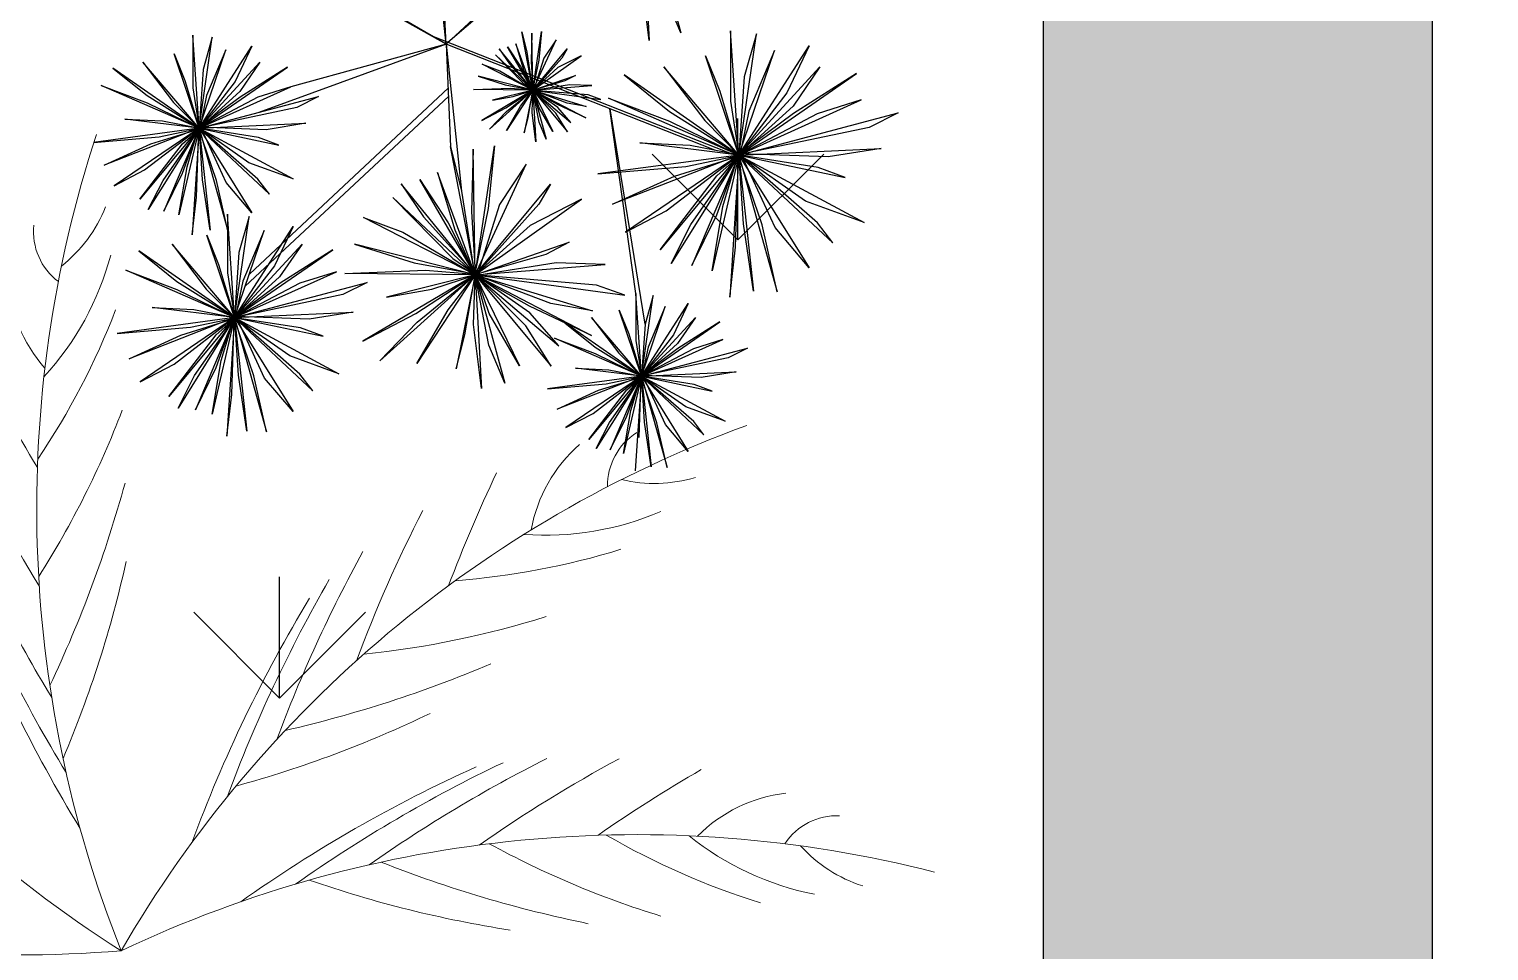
# Model space of a CAD drawing. Header units: inches. Extents: x 1559 to 2285, y -669 to 464.
# Drawn here: x 1982.72 to 2005.24, y 153.3 to 167.53 of the extents above; entities that cross this region are included whole.
import ezdxf

# ---------------------------------------------------------------- set-up
doc = ezdxf.new("R2010")
doc.units = ezdxf.units.IN
doc.header["$MEASUREMENT"] = 0

msp = doc.modelspace()

# ---------------------------------------------------------------- hatches: boundary and pattern name
at = {"true_color": 0x000000}
h = msp.add_hatch(color=18, dxfattribs=at)
h.dxf.hatch_style = 1
h.paths.add_polyline_path([(1674.363, 212.16), (1674.363, -85.37), (1680.363, -85.37), (1680.363, -32.37), (1718.363, -32.37), (1860.363, -32.37), (1860.363, -4.37), (1854.363, -4.37), (1854.363, -26.226), (1854.363, -26.37), (1680.363, -26.37), (1680.363, 189.63), (1755.451, 189.63), (1755.451, 195.63), (1746.363, 195.63), (1746.363, 201.63), (1740.363, 201.63), (1740.363, 195.63), (1680.363, 195.63), (1680.363, 249.63), (1740.363, 249.63), (1740.363, 243.63), (1746.363, 243.63), (1746.363, 249.63), (1877.363, 249.63), (1877.363, 255.63), (1674.363, 255.63), (1558.834, -573.37), (1629.361, -573.37), (1629.361, -567.37), (1565.729, -567.37)])
h.paths.add_polyline_path([(2106.363, 255.63), (2094.363, 255.63), (2094.363, 249.63), (2100.363, 249.63), (2100.363, 69.63), (1998.363, 69.63), (1998.363, 63.63), (2100.363, 63.63), (2100.363, 36.238), (2100.933, 36.238), (2100.93, 8.59), (2100.93, -60.807), (2100.918, -93.707), (2100.363, -109.37), (2100.363, -265.37), (2100.363, -481.37), (1945.363, -481.37), (1945.363, -487.37), (1988.502, -487.37), (2100.363, -487.37), (2100.363, -567.37), (2062.606, -567.37), (2059.363, -567.37), (2059.363, -573.37), (2106.363, -573.37)])
h.paths.add_polyline_path([(2058.363, -103.37), (1998.213, -103.37, -0.051173), (1996.984, -109.37), (2058.363, -109.37)], flags=17)
h.paths.add_polyline_path([(1680.363, -271.37), (1691.465, -271.37), (1691.465, -271.074), (1716.572, -271.074), (1716.608, -271.074), (1716.608, -271.066), (1800.373, -271.066), (1800.373, -271.074), (1825.48, -271.074), (1830.363, -271.37), (1830.363, -265.37), (1680.363, -265.37), (1680.363, -263.37), (1674.363, -263.37), (1674.363, -331.37), (1680.363, -331.37)], flags=17)
h.paths.add_polyline_path([(1860.363, 147.63), (1854.363, 147.63), (1854.363, 37.63), (1856.889, 37.63, -0.020704), (1860.363, 37.774), (1860.363, 63.63)], flags=17)
h.paths.add_polyline_path([(1860.363, 195.63), (1819.451, 195.63), (1819.451, 189.63), (1860.363, 189.63)], flags=17)
h.paths.add_polyline_path([(2004.363, 249.63), (2010.363, 249.63), (2010.363, 255.63), (1998.363, 255.63), (1998.363, 111.63), (2004.363, 111.63)])
h.paths.add_polyline_path([(1939.363, 63.63), (1945.363, 63.63), (1945.363, 69.63), (1933.363, 69.63), (1933.363, -67.378, -0.041886), (1939.363, -67.882)])
h.paths.add_polyline_path([(2070.363, 255.63), (2052.363, 255.63), (2052.363, 249.63), (2058.363, 249.63), (2058.363, 93.63), (2064.363, 93.63), (2064.363, 249.63), (2070.363, 249.63)], flags=17)
h.paths.add_polyline_path([(1680.363, -395.37), (1674.363, -395.37), (1674.363, -508.37), (1680.363, -508.37), (1680.363, -487.37), (1793.363, -487.37), (1799.363, -487.37), (1799.363, -481.37), (1680.363, -481.37)], flags=17)
h.paths.add_polyline_path([(1799.363, -529.354, -0.035795), (1793.363, -529.088), (1793.363, -567.37), (1680.363, -567.37), (1680.363, -550.37), (1674.363, -550.37), (1674.363, -567.37), (1671.363, -567.37), (1671.363, -573.37), (1799.363, -573.37)])
h.paths.add_polyline_path([(1914.363, -567.37), (1878.363, -567.37), (1878.363, -482.37), (1877.363, -482.37), (1877.363, -342.639), (1878.363, -342.639), (1878.363, -265.37), (1872.363, -265.37), (1872.363, -307.37), (1872.363, -567.37), (1836.363, -567.37), (1836.363, -573.37), (1914.363, -573.37)])
h.paths.add_polyline_path([(2023.363, -567.37), (1951.363, -567.37), (1951.363, -529.088, -0.035795), (1945.363, -529.354), (1945.363, -567.37), (1945.363, -573.37), (2023.363, -573.37)])
h.paths.add_polyline_path([(2058.363, -265.37), (1920.363, -265.37), (1920.363, -271.37), (1983.961, -271.37), (2058.363, -271.37)])
h.paths.add_polyline_path([(2058.363, -154.37), (2052.363, -154.37), (2052.363, -160.37), (2052.363, -226.873, -0.041886), (2058.363, -226.37)], flags=17)
h.paths.add_polyline_path([(2058.363, -109.37), (2052.363, -109.37), (2052.363, -115.37), (2058.363, -115.37)], flags=17)
h.paths.add_polyline_path([(1968.363, -103.378), (1962.363, -103.378), (1962.363, -148.37), (1968.363, -148.37)], flags=17)
h = msp.add_hatch(dxfattribs=at)
h.set_pattern_fill('ANGLE', color=18, scale=150)
h.set_pattern_definition([(0, (-1655.024, -1843.915), (0, 41.25), [30, -11.25]), (90, (-1655.024, -1843.915), (-41.25, 3e-15), [30, -11.25])])
h.paths.add_polyline_path([(1933.363, -160.37), (2052.363, -160.37), (2052.363, -154.37), (1968.363, -154.37), (1968.363, -103.378), (1962.363, -103.378), (1962.363, -154.37), (1939.363, -154.37), (1939.363, -103.378), (1968.363, -103.378), (1968.363, -100.378), (1969.238, -100.378, 0.389983), (1933.363, -67.378), (1933.363, 63.63), (1927.363, 63.63), (1927.363, 8.63, -0.385643), (1866.659, 63.63), (1860.363, 63.63), (1860.363, 37.63), (1860.363, -32.37), (1718.363, -32.37), (1718.363, -52.298), (1680.363, -52.298), (1680.363, -85.37), (1678.363, -85.37), (1678.363, -149.37), (1680.363, -149.37), (1680.363, -221.801, -0.372825), (1716.363, -263.37), (1680.363, -263.37), (1680.363, -265.37), (1830.363, -265.37, 0.393426), (1869.363, -307.263), (1869.363, -265.37), (1881.363, -265.37), (1881.363, -307.263, 0.393426), (1920.363, -265.37), (1933.363, -265.37), (2052.363, -265.37), (2052.363, -262.37), (2022.363, -262.37, -0.365977), (2052.363, -226.873), (2052.363, -224.977), (2029.418, -224.977), (2029.418, -181.413), (1933.363, -181.413)])
h.paths.add_polyline_path([(1833.633, -234.037), (1826.669, -234.037), (1826.669, -262.072, -0.414224), (1824.938, -263.804), (1819.744, -263.804, -0.414203), (1818.013, -262.073), (1818.013, -262.073, -0.414214), (1816.282, -263.804), (1789.448, -263.804, -0.414212), (1787.717, -262.073, -0.414215), (1785.986, -263.804), (1759.152, -263.804, -0.414214), (1757.421, -262.073, -0.414214), (1755.69, -263.804), (1728.856, -263.804, -0.414214), (1727.125, -262.073), (1727.125, -262.073, -0.414214), (1725.394, -263.804), (1720.2, -263.804, -0.414214), (1718.469, -262.073), (1718.469, -234.037), (1712.249, -234.037), (1712.249, -216.304), (1683.047, -216.304, -0.414207), (1681.705, -214.962), (1681.705, -210.936, -0.41422), (1683.047, -209.594, -0.414207), (1681.705, -208.252), (1681.705, -186.191, -0.41422), (1683.047, -184.849, -0.414207), (1681.705, -183.506), (1681.705, -161.446, -0.414209), (1683.047, -160.104), (1683.047, -160.104, -0.414207), (1681.705, -158.761), (1681.705, -154.735, -0.41422), (1683.047, -153.393), (1712.249, -153.393), (1712.249, -144.027), (1833.633, -144.027)], flags=16)
h.paths.add_polyline_path([(1899.249, -134.659, -0.41422), (1900.591, -133.317), (1900.591, -133.317, -0.4142), (1899.249, -131.975), (1899.249, -109.914, -0.41422), (1900.591, -108.572), (1901.933, -108.572, -0.414214), (1900.591, -107.23), (1900.591, -103.204, -0.414214), (1901.933, -101.861), (1931.46, -101.861, -0.414207), (1932.802, -103.203), (1932.802, -107.23, -0.41422), (1931.46, -108.572, -0.414207), (1932.802, -109.914), (1932.802, -131.975, -0.41422), (1931.46, -133.317, -0.414207), (1932.802, -134.659), (1932.802, -156.72, -0.414209), (1931.46, -158.062), (1931.46, -158.062, -0.414207), (1932.802, -159.404), (1932.802, -163.43, -0.41422), (1931.46, -164.773), (1901.933, -164.773, -0.414214), (1900.591, -163.43), (1900.591, -159.404, -0.414214), (1901.933, -158.062), (1900.591, -158.062, -0.414218), (1899.249, -156.72)], flags=16)
h.paths.add_polyline_path([(1809.977, -167.683), (1809.977, -210.381), (1735.904, -210.381), (1735.904, -167.683)], flags=0)
h.paths.add_polyline_path([(1801.375, -176.285), (1801.375, -201.779), (1744.506, -201.779), (1744.506, -176.285)], flags=0)
h.paths.add_polyline_path([(1810.147, -125.419), (1805.978, -125.419), (1805.978, -126.253), (1795.557, -126.253), (1795.557, -125.419), (1791.389, -125.419), (1791.389, -122.918), (1795.557, -122.918), (1795.557, -121.251), (1791.389, -121.251), (1791.389, -102.493), (1786.479, -102.493), (1786.479, -121.251), (1782.31, -121.251), (1782.31, -122.918), (1786.479, -122.918), (1786.479, -125.419), (1782.31, -125.419), (1782.31, -126.253), (1771.889, -126.253), (1771.889, -125.419), (1767.629, -125.419), (1767.626, -122.918), (1771.889, -122.918), (1771.889, -121.251), (1767.626, -121.251), (1767.629, -102.493), (1762.373, -102.493), (1762.373, -121.251), (1758.205, -121.251), (1758.205, -122.918), (1762.373, -122.918), (1762.373, -125.419), (1758.205, -125.419), (1758.205, -126.253), (1747.784, -126.253), (1747.784, -125.419), (1743.615, -125.419), (1743.615, -122.918), (1747.784, -122.918), (1747.784, -121.251), (1743.615, -121.251), (1743.615, -102.493), (1740.027, -102.493), (1740.027, -93.114), (1721.269, -93.114), (1721.269, -88.945), (1719.602, -88.945), (1719.602, -93.114), (1717.101, -93.114), (1717.101, -88.945), (1716.267, -88.945), (1716.267, -78.524), (1717.101, -78.524), (1717.101, -74.356), (1719.602, -74.356), (1719.602, -78.524), (1721.269, -78.524), (1721.269, -74.356), (1740.027, -74.356), (1740.027, -64.977), (1743.615, -64.977), (1743.615, -46.219), (1747.784, -46.219), (1747.784, -44.551), (1743.615, -44.551), (1743.615, -42.05), (1747.784, -42.05), (1747.784, -41.217), (1758.205, -41.217), (1758.205, -42.05), (1762.373, -42.05), (1762.373, -44.551), (1758.205, -44.551), (1758.205, -46.219), (1762.373, -46.219), (1762.373, -64.977), (1767.626, -64.977), (1767.629, -46.219), (1771.889, -46.219), (1771.889, -44.551), (1767.626, -44.551), (1767.629, -42.05), (1771.889, -42.05), (1771.889, -41.217), (1782.31, -41.217), (1782.31, -42.05), (1786.479, -42.05), (1786.479, -44.551), (1782.31, -44.551), (1782.31, -46.219), (1786.479, -46.219), (1786.479, -64.977), (1791.389, -64.977), (1791.389, -46.219), (1795.557, -46.219), (1795.557, -44.551), (1791.389, -44.551), (1791.389, -42.05), (1795.557, -42.05), (1795.557, -41.217), (1805.978, -41.217), (1805.978, -42.05), (1810.147, -42.05), (1810.147, -44.551), (1805.978, -44.551), (1805.978, -46.219), (1810.147, -46.219), (1810.147, -64.977), (1815.059, -64.977), (1815.059, -74.356), (1833.817, -74.356), (1833.817, -78.524), (1835.484, -78.524), (1835.484, -74.356), (1837.985, -74.356), (1837.985, -78.524), (1838.819, -78.524), (1838.819, -88.945), (1837.985, -88.945), (1837.985, -93.114), (1835.484, -93.114), (1835.484, -88.945), (1833.817, -88.945), (1833.817, -93.114), (1815.059, -93.114), (1815.059, -102.493), (1810.147, -102.493), (1810.147, -121.251), (1805.978, -121.251), (1805.978, -122.918), (1810.147, -122.918)], flags=16)
h.paths.add_polyline_path([(1793.761, -183.899), (1793.761, -194.165), (1752.121, -194.165), (1752.121, -183.899)], flags=0)
h.paths.add_polyline_path([(1785.986, -220.524), (1759.152, -220.524, 0.414214), (1757.421, -222.255), (1757.421, -253.994, -0.414207), (1759.152, -252.262), (1785.986, -252.262, -0.41422), (1787.717, -253.994), (1787.717, -222.255, 0.414214)], flags=0)
h.paths.add_polyline_path([(1924.638, -250.438), (1944.12, -250.438), (1944.12, -264.099), (1924.638, -264.099)], flags=16)
h.paths.add_polyline_path([(1937.789, -256.722, -1), (1929.669, -256.722, -1)], flags=0)
h.paths.add_polyline_path([(1949.822, -238.007), (1978.915, -238.007), (1978.915, -264.44), (1949.822, -264.44)], flags=16)
h.paths.add_polyline_path([(1980.508, -242.243), (2017.354, -242.243), (2017.354, -264.44), (1980.508, -264.44)], flags=16)
h.paths.add_polyline_path([(1982.508, -244.243), (2015.354, -244.243), (2015.354, -262.44), (1982.508, -262.44)], flags=0)
h.paths.add_polyline_path([(1715.258, -186.191), (1715.258, -208.251, -0.41422), (1713.916, -209.594), (1688.416, -209.594), (1688.416, -184.849), (1713.916, -184.849, -0.414207)], flags=0)
h.paths.add_polyline_path([(2100.363, 63.63), (1997.363, 63.63), (1997.363, 65.63), (1946.363, 65.63), (1946.363, 63.63), (1939.363, 63.63), (1939.363, 60.423), (1960.845, 60.423), (1960.845, -61.839), (1939.363, -61.839), (1939.363, -67.882, -0.342502), (1969.238, -100.378), (1971.363, -100.378), (1971.363, -130.228, 0.356761), (1998.213, -103.37), (2058.363, -103.37), (2059.363, -103.37), (2059.363, -105.37), (2079.353, -105.37), (2099.363, -105.37), (2099.363, -103.37), (2100.363, -103.37), (2100.363, -93.707), (2073.27, -93.704), (2073.273, -66.056), (2064.857, -66.055), (2064.857, -79.93), (1970.779, -79.93), (1970.779, 21.404), (2064.857, 21.404), (2064.857, 8.594), (2073.282, 8.593), (2073.285, 36.241), (2100.363, 36.238)])
h.paths.add_polyline_path([(2093.766, 48.209, -1), (2079.505, 48.209, -1)], flags=16)
h.paths.add_polyline_path([(2100.363, -109.37), (2099.363, -109.37), (2099.363, -107.37), (2099.159, -107.37), (2059.363, -107.37), (2059.363, -109.37), (2058.363, -109.37), (2058.363, -115.37), (2056.363, -115.37), (2056.363, -148.37), (2058.363, -148.37), (2058.363, -226.37, 0.414214), (2022.363, -262.37), (2052.363, -262.37), (2058.363, -262.37), (2058.363, -265.37), (2059.363, -265.37), (2059.363, -267.37), (2099.363, -267.37), (2099.363, -265.37), (2100.363, -265.37)])
h.paths.add_polyline_path([(1872.363, -307.37, -0.414214), (1830.363, -265.37), (1830.363, -271.37), (1825.48, -271.37), (1825.48, -296.181), (1800.298, -296.181), (1800.298, -308.828), (1816.15, -308.828), (1816.15, -413.18), (1702.22, -413.18), (1702.22, -308.828), (1716.608, -308.828), (1716.608, -296.181), (1691.465, -296.181), (1691.465, -271.37), (1680.363, -271.37), (1680.363, -331.37), (1678.363, -331.37), (1678.363, -395.37), (1680.363, -395.37), (1680.363, -481.37), (1686.363, -481.37), (1686.363, -457.117), (1746.166, -457.117), (1746.166, -481.37), (1799.363, -481.37), (1799.363, -490.37), (1756.331, -490.37, 0.401277), (1799.363, -529.354), (1799.363, -567.37), (1801.363, -567.37), (1801.363, -569.37), (1834.363, -569.37), (1834.363, -567.37), (1836.363, -567.37), (1836.363, -481.37), (1836.387, -481.276), (1836.387, -343.639), (1872.363, -343.639)])
h.paths.add_polyline_path([(1779.114, -459.373), (1774.35, -475.802, -0.571429), (1749.881, -468.706), (1754.646, -452.277, -0.8), (1757.267, -453.038, -0.414214), (1758.62, -452.293), (1775.748, -457.26, -0.414221), (1776.493, -458.613, -0.8)], flags=16)
h.paths.add_polyline_path([(1771.947, -474.287, -0.533032), (1752.722, -468.712), (1753.259, -466.859, 0.533032), (1772.484, -472.434)], flags=0)
h.paths.add_polyline_path([(1793.469, -469.209, -1), (1781.673, -469.209, -1)], flags=16)
h.paths.add_polyline_path([(1789.919, -469.209, -1), (1785.223, -469.209, -1)], flags=0)
h.paths.add_polyline_path([(2100.363, -271.37), (2099.363, -271.37), (2099.363, -269.37), (2059.363, -269.37), (2059.363, -271.37), (2061.409, -271.37), (2061.409, -309.822), (1983.961, -309.822), (1983.961, -288.959), (1920.363, -288.959), (1920.363, -271.37), (1920.363, -270.37), (1920.064, -270.37, -0.359366), (1881.363, -307.263, -0.017874), (1878.363, -307.37), (1878.363, -312.774), (1900.909, -312.774), (1900.909, -343.639), (1914.338, -343.639), (1914.338, -481.37), (1914.363, -481.37), (1914.363, -567.37), (1916.363, -567.37), (1916.363, -569.37), (1943.363, -569.37), (1943.363, -567.37), (1945.363, -567.37), (1945.363, -550.37), (1945.363, -529.354, 0.401277), (1988.394, -490.37), (1945.363, -490.37), (1945.363, -481.37), (2100.363, -481.37)])
h.paths.add_polyline_path([(1946.05, -335.658), (2053.938, -335.658), (2053.938, -349.85), (2068.233, -349.85), (2068.233, -319.217), (2098.866, -319.217), (2098.866, -349.85), (2098.866, -441.75), (2098.866, -472.384), (2068.233, -472.384), (2068.233, -441.75), (2053.938, -441.75), (2053.938, -456.826), (1946.05, -456.826)], flags=16)
h.paths.add_polyline_path([(1949.05, -338.658), (2050.938, -338.658), (2050.938, -351.076), (2097.641, -351.076), (2097.641, -440.525), (2050.938, -440.525), (2050.938, -453.826), (1949.05, -453.826)], flags=0)
h.paths.add_polyline_path([(1977.559, -361.917), (2063.292, -361.917), (2063.292, -368.35), (1998.356, -368.35), (1998.356, -437.414, 0.08671), (2005.949, -440.43, -0.223855), (1977.87, -424.586), (1987.295, -420.601, 0.127777), (1991.923, -431.602), (1991.923, -368.35), (1977.559, -368.35)], flags=0)
h.paths.add_polyline_path([(1996.212, -364.061), (1996.212, -366.205), (1994.067, -366.205), (1994.067, -364.061)], flags=0)
edge = h.paths.add_edge_path(flags=0)
edge.add_ellipse((2084.225, -335.682), major_axis=(-8.275, 0), ratio=0.975448, start_angle=270, end_angle=360, ccw=False)
edge.add_ellipse((2084.225, -335.682), major_axis=(-8.275, 0), ratio=0.975448, start_angle=180, end_angle=270, ccw=False)
edge.add_ellipse((2084.225, -335.682), major_axis=(-8.275, 0), ratio=0.975448, start_angle=90, end_angle=180, ccw=False)
edge.add_ellipse((2084.225, -335.682), major_axis=(-8.275, 0), ratio=0.975448, start_angle=0, end_angle=90, ccw=False)
h.paths.add_polyline_path([(2074.02, -292.258, -1), (2094.122, -292.258, -1)], flags=16)
h.paths.add_polyline_path([(2082.458, -361.703), (2091.142, -361.703, -0.414214), (2096.044, -366.605), (2096.044, -386.043, -0.414214), (2091.142, -390.944), (2082.458, -390.944, -0.414214), (2077.557, -386.043), (2077.557, -366.605, -0.414214)], flags=0)
h.paths.add_polyline_path([(2076.02, -292.258, -1), (2092.122, -292.258, -1)], flags=0)
h.paths.add_polyline_path([(2082.458, -362.929), (2091.142, -362.929, -0.414214), (2094.818, -366.605), (2094.818, -386.043, -0.414211), (2091.142, -389.719), (2082.458, -389.719, -0.414214), (2078.782, -386.043), (2078.782, -366.605, -0.414216)], flags=0)
h.paths.add_polyline_path([(2082.458, -406.532), (2091.142, -406.532, -0.414214), (2096.044, -411.433), (2096.044, -430.871, -0.414214), (2091.142, -435.772), (2082.458, -435.772, -0.414214), (2077.557, -430.871), (2077.557, -411.433, -0.414214)], flags=0)
h.paths.add_polyline_path([(2082.458, -407.757), (2091.142, -407.757, -0.414216), (2094.818, -411.433), (2094.818, -430.871, -0.414214), (2091.142, -434.547), (2082.458, -434.547, -0.414211), (2078.782, -430.871), (2078.782, -411.433, -0.414214)], flags=0)
edge = h.paths.add_edge_path(flags=0)
edge.add_ellipse((2084.225, -455.918), major_axis=(8.275, 0), ratio=0.975448, start_angle=90, end_angle=180, ccw=False)
edge.add_ellipse((2084.225, -455.918), major_axis=(8.275, 0), ratio=0.975448, start_angle=0, end_angle=90, ccw=False)
edge.add_ellipse((2084.225, -455.918), major_axis=(8.275, 0), ratio=0.975448, start_angle=270, end_angle=360, ccw=False)
edge.add_ellipse((2084.225, -455.918), major_axis=(8.275, 0), ratio=0.975448, start_angle=180, end_angle=270, ccw=False)
h.paths.add_polyline_path([(2058.363, 249.63), (2052.363, 249.63), (2052.363, 210.624, -0.393468), (2010.47, 249.63), (2004.363, 249.63), (2004.363, 111.63), (1998.363, 111.63, -0.414214), (2040.363, 69.63), (2040.363, 93.63), (2058.363, 93.63)])
at = {"true_color": 0x136734}
h = msp.add_hatch(dxfattribs=at)
h.set_pattern_fill('GRASS', color=116, scale=10)
h.set_pattern_definition([(90, (-1655.024, -1843.915), (-7.071068, 7.071068), [1.875, -12.267136]), (45, (-1655.024, -1843.915), (-7.071068, 7.071068), [1.875, -8.125]), (135, (-1655.024, -1843.915), (-7.071068, -7.071068), [1.875, -8.125])])
h.paths.add_polyline_path([(1868.363, 249.63), (1746.363, 249.63), (1746.363, 243.63), (1746.363, 240.63), (1746.363, 201.63), (1746.363, 195.63), (1755.451, 195.63), (1755.451, 193.63), (1819.451, 193.63), (1819.451, 195.63), (1860.363, 195.63), (1860.363, 186.63), (1868.363, 186.63)])
h.paths.add_polyline_path([(1868.363, 147.63), (1860.363, 147.63), (1860.363, 85.63), (1868.363, 85.63)])
h.paths.add_polyline_path([(1998.363, 249.63), (1992.363, 249.63), (1933.363, 249.63), (1933.363, 85.63), (1933.363, 69.63), (1946.363, 69.63), (1946.363, 67.63), (1997.363, 67.63), (1997.363, 69.63), (1998.363, 69.63), (1998.363, 111.63)])

# ---------------------------------------------------------------- linework, layer by layer
for p, q in [((1998.363, 255.63), (1998.363, 111.63)), ((2004.363, 255.63), (2004.363, 111.63))]:
    msp.add_line(p, q)
at = {"color": 14, "true_color": 0xa30000}
for p, q in [((1989.151, 167.296), (1988.956, 171.087)), ((1989.151, 167.296), (1988.837, 170.249)), ((1992.152, 169.75), (1992.774, 167.471)), ((1992.152, 169.75), (1992.283, 167.354)), ((1991.528, 169.343), (1989.179, 167.322)), ((1990.904, 168.936), (1989.151, 167.296)), ((1989.151, 167.296), (1986.608, 168.725)), ((1992.283, 167.354), (1992.12, 168.701)), ((1989.151, 167.296), (1987.423, 168.299)), ((1992.774, 167.471), (1992.439, 168.266)), ((1985.241, 167.436), (1985.244, 166.621)), ((1985.34, 166), (1985.241, 167.436)), ((1985.34, 166), (1985.542, 167.403)), ((1985.542, 167.403), (1985.401, 166.905)), ((1993.631, 165.572), (1988.935, 167.418)), ((1990.317, 167.487), (1990.394, 167.173)), ((1990.489, 166.587), (1990.317, 167.487)), ((1990.474, 167.467), (1990.463, 167.031)), ((1990.489, 166.587), (1990.474, 167.467)), ((1990.489, 166.587), (1990.624, 167.492)), ((1990.489, 166.587), (1990.847, 167.363)), ((1990.624, 167.492), (1990.581, 167.051)), ((1990.847, 167.363), (1990.661, 167.079)), ((1993.536, 167.501), (1993.54, 166.415)), ((1993.668, 165.586), (1993.536, 167.501)), ((1993.668, 165.586), (1993.937, 167.456)), ((1993.937, 167.456), (1993.75, 166.792)), ((1984.954, 167.147), (1985.118, 166.737)), ((1985.34, 166), (1984.954, 167.147)), ((1985.34, 166), (1986.152, 167.265)), ((1985.34, 166), (1985.752, 167.21)), ((1985.752, 167.21), (1985.456, 166.506)), ((1986.152, 167.265), (1985.896, 166.718)), ((1989.151, 167.296), (1986.261, 166.244)), ((1989.151, 167.296), (1986.754, 166.637)), ((1989.151, 167.296), (1989.39, 165.026)), ((1989.151, 167.296), (1989.22, 165.718)), ((1993.297, 165.661), (1989.151, 167.296)), ((1989.911, 167.13), (1990.332, 166.702)), ((1990.489, 166.587), (1989.911, 167.13)), ((1989.97, 167.226), (1990.127, 166.993)), ((1990.489, 166.587), (1989.97, 167.226)), ((1990.1, 167.255), (1990.3, 166.951)), ((1990.489, 166.587), (1990.1, 167.255)), ((1990.225, 167.304), (1990.345, 166.903)), ((1990.489, 166.587), (1990.225, 167.304)), ((1990.394, 167.173), (1990.485, 166.591)), ((1990.489, 166.587), (1991.017, 167.223)), ((1990.489, 166.587), (1991.234, 167.117)), ((1991.234, 167.117), (1990.876, 166.934)), ((1991.017, 167.223), (1990.935, 167.083)), ((1993.153, 167.116), (1993.372, 166.57)), ((1993.668, 165.586), (1993.153, 167.116)), ((1993.668, 165.586), (1994.751, 167.273)), ((1993.668, 165.586), (1994.217, 167.2)), ((1994.217, 167.2), (1993.823, 166.261)), ((1994.751, 167.273), (1994.41, 166.544)), ((1984.011, 166.927), (1984.538, 166.503)), ((1985.34, 166), (1984.011, 166.927)), ((1984.472, 167.021), (1984.947, 166.397)), ((1985.34, 166), (1984.472, 167.021)), ((1985.34, 166), (1986.277, 167.02)), ((1985.34, 166), (1986.702, 166.943)), ((1985.401, 166.905), (1985.34, 166)), ((1986.277, 167.02), (1985.966, 166.565)), ((1986.702, 166.943), (1985.972, 166.479)), ((1989.705, 166.989), (1989.981, 166.885)), ((1990.489, 166.587), (1989.705, 166.989)), ((1989.981, 166.885), (1990.489, 166.587)), ((1990.127, 166.993), (1990.486, 166.594)), ((1990.3, 166.951), (1990.48, 166.598)), ((1990.345, 166.903), (1990.485, 166.587)), ((1990.463, 167.031), (1990.488, 166.605)), ((1990.581, 167.051), (1990.484, 166.585)), ((1990.876, 166.934), (1990.493, 166.589)), ((1990.661, 167.079), (1990.501, 166.575)), ((1990.935, 167.083), (1990.502, 166.597)), ((1992.51, 166.948), (1993.144, 166.116)), ((1993.668, 165.586), (1992.51, 166.948)), ((1993.668, 165.586), (1994.918, 166.947)), ((1994.918, 166.947), (1994.503, 166.339)), ((1983.831, 166.657), (1984.537, 166.392)), ((1985.34, 166), (1983.831, 166.657)), ((1985.118, 166.737), (1985.34, 166)), ((1985.896, 166.718), (1985.34, 166)), ((1989.643, 166.801), (1990.061, 166.671)), ((1990.489, 166.587), (1989.643, 166.801)), ((1990.061, 166.671), (1990.484, 166.594)), ((1990.332, 166.702), (1990.482, 166.599)), ((1990.489, 166.587), (1991.148, 166.815)), ((1990.489, 166.587), (1991.4, 166.658)), ((1990.983, 166.729), (1990.493, 166.589)), ((1991.057, 166.671), (1990.501, 166.581)), ((1991.148, 166.815), (1990.983, 166.729)), ((1991.4, 166.658), (1991.057, 166.671)), ((1991.896, 166.823), (1992.599, 166.257)), ((1993.668, 165.586), (1991.896, 166.823)), ((1993.668, 165.586), (1995.484, 166.844)), ((1993.75, 166.792), (1993.668, 165.586)), ((1995.484, 166.844), (1994.511, 166.225)), ((1984.538, 166.503), (1985.34, 166)), ((1985.244, 166.621), (1985.34, 166)), ((1985.34, 166), (1986.754, 166.637)), ((1985.34, 166), (1987.182, 166.489)), ((1986.246, 166.478), (1985.34, 166)), ((1985.456, 166.506), (1985.349, 165.998)), ((1985.966, 166.565), (1985.35, 166.004)), ((1985.972, 166.479), (1985.353, 166.02)), ((1989.189, 166.49), (1986.053, 163.562)), ((1989.189, 166.625), (1986.116, 163.749)), ((1986.754, 166.637), (1986.246, 166.478)), ((1987.182, 166.489), (1986.846, 166.319)), ((1989.574, 166.596), (1990.141, 166.619)), ((1990.489, 166.587), (1989.574, 166.596)), ((1990.489, 166.587), (1989.702, 166.121)), ((1990.489, 166.587), (1989.82, 165.985)), ((1990.489, 166.587), (1989.867, 166.43)), ((1989.867, 166.43), (1990.185, 166.487)), ((1990.073, 166.316), (1990.489, 166.587)), ((1990.489, 166.587), (1990.08, 165.964)), ((1990.081, 166.255), (1990.489, 166.587)), ((1990.141, 166.619), (1990.483, 166.591)), ((1990.185, 166.487), (1990.494, 166.588)), ((1990.299, 166.341), (1990.489, 166.587)), ((1990.489, 166.587), (1990.355, 165.928)), ((1990.417, 166.165), (1990.489, 166.587)), ((1990.478, 166.238), (1990.489, 166.587)), ((1991.021, 166.386), (1990.489, 166.587)), ((1990.845, 166.23), (1990.489, 166.587)), ((1990.585, 166.093), (1990.489, 166.587)), ((1990.489, 166.587), (1991.023, 165.945)), ((1990.489, 166.587), (1991.312, 166.333)), ((1990.489, 166.587), (1990.696, 165.828)), ((1990.489, 166.587), (1991.304, 166.161)), ((1990.489, 166.587), (1991.075, 166.089)), ((1990.489, 166.587), (1990.533, 165.789)), ((1990.489, 166.587), (1990.799, 165.948)), ((1990.489, 166.587), (1991.538, 166.444)), ((1990.587, 166.316), (1990.493, 166.589)), ((1990.873, 166.319), (1990.494, 166.586)), ((1990.87, 166.366), (1990.497, 166.577)), ((1991.341, 166.515), (1990.517, 166.583)), ((1991.538, 166.444), (1991.341, 166.515)), ((1991.656, 166.462), (1992.598, 166.108)), ((1993.668, 165.586), (1991.656, 166.462)), ((1993.372, 166.57), (1993.668, 165.586)), ((1993.54, 166.415), (1993.668, 165.586)), ((1994.41, 166.544), (1993.668, 165.586)), ((1993.668, 165.586), (1995.553, 166.435)), ((1995.553, 166.435), (1994.876, 166.224)), ((1984.537, 166.392), (1985.34, 166)), ((1984.947, 166.397), (1985.34, 166)), ((1986.846, 166.319), (1985.39, 166.013)), ((1989.702, 166.121), (1990.073, 166.316)), ((1989.82, 165.985), (1990.081, 166.255)), ((1990.08, 165.964), (1990.299, 166.341)), ((1990.533, 165.789), (1990.478, 166.238)), ((1990.799, 165.948), (1990.587, 166.316)), ((1991.023, 165.945), (1990.845, 166.23)), ((1991.304, 166.161), (1990.87, 166.366)), ((1991.075, 166.089), (1990.873, 166.319)), ((1991.312, 166.333), (1991.021, 166.386)), ((1992.077, 163.449), (1991.679, 166.299)), ((1992.22, 162.977), (1991.683, 166.298)), ((1992.599, 166.257), (1993.668, 165.586)), ((1993.668, 165.586), (1996.124, 166.238)), ((1994.876, 166.224), (1993.668, 165.586)), ((1993.823, 166.261), (1993.68, 165.584)), ((1994.503, 166.339), (1993.681, 165.592)), ((1994.511, 166.225), (1993.686, 165.613)), ((1996.124, 166.238), (1995.676, 166.012)), ((1985.34, 166), (1983.709, 165.78)), ((1985.34, 166), (1983.877, 165.43)), ((1985.34, 166), (1984.029, 165.108)), ((1984.194, 166.141), (1984.775, 166.112)), ((1985.34, 166), (1984.194, 166.141)), ((1985.34, 166), (1984.428, 164.902)), ((1984.5, 165.355), (1985.34, 166)), ((1985.34, 166), (1984.556, 164.744)), ((1984.595, 165.756), (1985.333, 165.986)), ((1984.726, 165.866), (1985.331, 165.993)), ((1984.775, 166.112), (1985.349, 166)), ((1984.784, 165.195), (1985.337, 165.987)), ((1985.34, 166), (1984.795, 164.721)), ((1985.34, 166), (1985.029, 164.661)), ((1985.085, 165.308), (1985.327, 165.978)), ((1985.085, 165.76), (1985.331, 165.977)), ((1985.154, 165.405), (1985.333, 165.999)), ((1985.34, 166), (1985.233, 164.354)), ((1985.301, 164.933), (1985.335, 165.993)), ((1985.609, 165.191), (1985.331, 166.004)), ((1985.34, 166), (1986.985, 166.076)), ((1985.34, 166), (1985.509, 164.424)), ((1985.34, 166), (1986.79, 165.22)), ((1985.34, 166), (1986.152, 164.694)), ((1985.34, 166), (1985.783, 164.414)), ((1985.34, 166), (1986.425, 164.983)), ((1985.34, 166), (1986.569, 165.74)), ((1985.393, 165.202), (1985.344, 165.967)), ((1986.109, 165.467), (1985.349, 165.998)), ((1986.255, 165.856), (1985.349, 165.998)), ((1985.757, 165.16), (1985.36, 166.025)), ((1986.374, 165.977), (1985.361, 166.014)), ((1986.247, 165.214), (1985.366, 165.986)), ((1986.985, 166.076), (1986.374, 165.977)), ((1990.355, 165.928), (1990.417, 166.165)), ((1990.696, 165.828), (1990.585, 166.093)), ((1992.598, 166.108), (1993.668, 165.586)), ((1993.144, 166.116), (1993.668, 165.586)), ((1995.676, 166.012), (1993.735, 165.604)), ((1983.709, 165.78), (1984.726, 165.866)), ((1983.877, 165.43), (1984.595, 165.756)), ((1984.428, 164.902), (1985.085, 165.76)), ((1986.569, 165.74), (1986.255, 165.856)), ((1992.141, 165.775), (1992.915, 165.736)), ((1993.668, 165.586), (1992.141, 165.775)), ((1989.22, 165.718), (1989.39, 165.026)), ((1989.599, 163.738), (1989.22, 165.718)), ((1989.566, 165.675), (1989.543, 164.714)), ((1989.599, 163.738), (1989.566, 165.675)), ((1989.599, 163.738), (1989.896, 165.728)), ((1989.896, 165.728), (1989.802, 164.759)), ((1993.668, 165.586), (1991.493, 165.293)), ((1993.668, 165.586), (1991.718, 164.826)), ((1993.668, 165.586), (1991.92, 164.397)), ((1993.668, 165.586), (1992.453, 164.122)), ((1992.548, 164.726), (1993.668, 165.586)), ((1993.668, 165.586), (1992.623, 163.912)), ((1992.675, 165.261), (1993.66, 165.568)), ((1992.849, 165.408), (1993.656, 165.577)), ((1992.915, 165.736), (1993.68, 165.587)), ((1992.927, 164.513), (1993.664, 165.568)), ((1993.668, 165.586), (1992.942, 163.881)), ((1993.668, 165.586), (1993.254, 163.801)), ((1993.328, 164.664), (1993.651, 165.557)), ((1993.328, 165.267), (1993.656, 165.556)), ((1993.421, 164.793), (1993.659, 165.585)), ((1993.668, 165.586), (1993.526, 163.392)), ((1993.617, 164.164), (1993.661, 165.577)), ((1994.026, 164.508), (1993.657, 165.591)), ((1993.668, 165.586), (1995.861, 165.688)), ((1993.668, 165.586), (1993.894, 163.485)), ((1993.668, 165.586), (1995.602, 164.547)), ((1993.668, 165.586), (1994.751, 163.845)), ((1993.668, 165.586), (1994.259, 163.472)), ((1993.668, 165.586), (1995.115, 164.23)), ((1993.668, 165.586), (1995.307, 165.239)), ((1993.74, 164.522), (1993.673, 165.543)), ((1994.693, 164.876), (1993.68, 165.584)), ((1994.889, 165.394), (1993.68, 165.584)), ((1994.225, 164.466), (1993.694, 165.62)), ((1995.047, 165.556), (1993.696, 165.605)), ((1994.878, 164.539), (1993.702, 165.568)), ((1995.861, 165.688), (1995.047, 165.556)), ((1984.029, 165.108), (1984.5, 165.355)), ((1984.795, 164.721), (1985.085, 165.308)), ((1985.029, 164.661), (1985.154, 165.405)), ((1986.79, 165.22), (1986.109, 165.467)), ((1989.019, 165.315), (1989.283, 164.432)), ((1989.599, 163.738), (1989.019, 165.315)), ((1989.599, 163.738), (1990.386, 165.445)), ((1990.386, 165.445), (1989.977, 164.82)), ((1991.493, 165.293), (1992.849, 165.408)), ((1995.307, 165.239), (1994.889, 165.394)), ((1984.556, 164.744), (1984.784, 165.195)), ((1985.509, 164.424), (1985.393, 165.202)), ((1985.783, 164.414), (1985.609, 165.191)), ((1986.152, 164.694), (1985.757, 165.16)), ((1986.425, 164.983), (1986.247, 165.214)), ((1988.458, 165.143), (1988.803, 164.63)), ((1989.599, 163.738), (1988.458, 165.143)), ((1988.744, 165.207), (1989.184, 164.539)), ((1989.599, 163.738), (1988.744, 165.207)), ((1989.599, 163.738), (1990.76, 165.136)), ((1990.76, 165.136), (1990.58, 164.828)), ((1991.718, 164.826), (1992.675, 165.261)), ((1992.453, 164.122), (1993.328, 165.267)), ((1985.233, 164.354), (1985.301, 164.933)), ((1988.327, 164.932), (1989.253, 163.99)), ((1989.599, 163.738), (1988.327, 164.932)), ((1989.39, 165.026), (1989.591, 163.745)), ((1989.599, 163.738), (1991.239, 164.903)), ((1991.239, 164.903), (1990.45, 164.5)), ((1995.602, 164.547), (1994.693, 164.876)), ((1985.777, 164.672), (1985.78, 163.767)), ((1985.888, 163.076), (1985.777, 164.672)), ((1985.888, 163.076), (1986.111, 164.635)), ((1986.111, 164.635), (1985.955, 164.082)), ((1987.874, 164.621), (1988.482, 164.394)), ((1989.599, 163.738), (1987.874, 164.621)), ((1988.803, 164.63), (1989.593, 163.754)), ((1989.543, 164.714), (1989.598, 163.778)), ((1989.802, 164.759), (1989.588, 163.732)), ((1989.977, 164.82), (1989.626, 163.711)), ((1990.58, 164.828), (1989.627, 163.759)), ((1991.92, 164.397), (1992.548, 164.726)), ((1992.942, 163.881), (1993.328, 164.664)), ((1993.254, 163.801), (1993.421, 164.793)), ((1985.888, 163.076), (1986.789, 164.483)), ((1985.888, 163.076), (1986.345, 164.421)), ((1986.345, 164.421), (1986.016, 163.639)), ((1986.789, 164.483), (1986.505, 163.875)), ((1988.482, 164.394), (1989.599, 163.738)), ((1989.184, 164.539), (1989.579, 163.762)), ((1989.283, 164.432), (1989.59, 163.738)), ((1990.45, 164.5), (1989.608, 163.742)), ((1992.623, 163.912), (1992.927, 164.513)), ((1993.894, 163.485), (1993.74, 164.522)), ((1994.259, 163.472), (1994.026, 164.508)), ((1994.751, 163.845), (1994.225, 164.466)), ((1995.115, 164.23), (1994.878, 164.539)), ((1984.922, 164.211), (1985.451, 163.518)), ((1985.888, 163.076), (1984.922, 164.211)), ((1985.458, 164.351), (1985.64, 163.896)), ((1985.888, 163.076), (1985.458, 164.351)), ((1985.888, 163.076), (1986.929, 164.21)), ((1986.929, 164.21), (1986.583, 163.704)), ((1987.738, 164.209), (1988.658, 163.921)), ((1989.599, 163.738), (1987.738, 164.209)), ((1989.599, 163.738), (1991.05, 164.239)), ((1991.05, 164.239), (1990.687, 164.051)), ((1993.526, 163.392), (1993.617, 164.164)), ((1984.411, 164.107), (1984.997, 163.636)), ((1985.888, 163.076), (1984.411, 164.107)), ((1985.888, 163.076), (1987.401, 164.124)), ((1985.955, 164.082), (1985.888, 163.076)), ((1987.401, 164.124), (1986.589, 163.609)), ((1989.253, 163.99), (1989.583, 163.764)), ((1990.687, 164.051), (1989.608, 163.742)), ((1984.211, 163.807), (1984.995, 163.512)), ((1985.888, 163.076), (1984.211, 163.807)), ((1985.64, 163.896), (1985.888, 163.076)), ((1985.78, 163.767), (1985.888, 163.076)), ((1986.505, 163.875), (1985.888, 163.076)), ((1985.888, 163.076), (1987.458, 163.784)), ((1987.458, 163.784), (1986.894, 163.608)), ((1987.587, 163.758), (1988.833, 163.807)), ((1989.599, 163.738), (1987.587, 163.758)), ((1989.599, 163.738), (1987.867, 162.713)), ((1989.599, 163.738), (1988.127, 162.412)), ((1989.599, 163.738), (1988.23, 163.393)), ((1988.658, 163.921), (1989.588, 163.754)), ((1988.684, 163.142), (1989.599, 163.738)), ((1989.599, 163.738), (1988.7, 162.368)), ((1988.702, 163.007), (1989.599, 163.738)), ((1988.833, 163.807), (1989.587, 163.745)), ((1988.93, 163.517), (1989.609, 163.739)), ((1989.182, 163.197), (1989.599, 163.738)), ((1989.599, 163.738), (1989.304, 162.288)), ((1989.44, 162.81), (1989.599, 163.738)), ((1989.576, 162.97), (1989.599, 163.738)), ((1989.599, 163.738), (1991.604, 163.895)), ((1990.769, 163.295), (1989.599, 163.738)), ((1990.382, 162.951), (1989.599, 163.738)), ((1989.809, 162.65), (1989.599, 163.738)), ((1989.599, 163.738), (1990.774, 162.326)), ((1989.599, 163.738), (1991.409, 163.18)), ((1989.599, 163.738), (1990.055, 162.067)), ((1989.599, 163.738), (1991.393, 162.8)), ((1989.599, 163.738), (1990.889, 162.642)), ((1989.599, 163.738), (1989.695, 161.981)), ((1989.599, 163.738), (1990.281, 162.333)), ((1989.599, 163.738), (1991.906, 163.424)), ((1989.816, 163.142), (1989.608, 163.742)), ((1990.443, 163.148), (1989.611, 163.734)), ((1990.437, 163.252), (1989.617, 163.715)), ((1990.849, 163.922), (1989.626, 163.724)), ((1991.473, 163.579), (1989.661, 163.73)), ((1991.604, 163.895), (1990.849, 163.922)), ((1984.995, 163.512), (1985.888, 163.076)), ((1984.997, 163.636), (1985.888, 163.076)), ((1985.451, 163.518), (1985.888, 163.076)), ((1985.888, 163.076), (1987.934, 163.62)), ((1986.894, 163.608), (1985.888, 163.076)), ((1986.016, 163.639), (1985.897, 163.074)), ((1986.583, 163.704), (1985.898, 163.081)), ((1986.589, 163.609), (1985.902, 163.099)), ((1987.934, 163.62), (1987.56, 163.431)), ((1988.23, 163.393), (1988.93, 163.517)), ((1991.906, 163.424), (1991.473, 163.579)), ((1987.56, 163.431), (1985.943, 163.091)), ((1991.409, 163.18), (1990.769, 163.295)), ((1992.077, 163.449), (1992.08, 162.725)), ((1992.165, 162.172), (1992.077, 163.449)), ((1992.165, 162.172), (1992.344, 163.419)), ((1992.165, 162.172), (1992.887, 163.297)), ((1992.344, 163.419), (1992.22, 162.977)), ((1992.887, 163.297), (1992.66, 162.811)), ((1985.888, 163.076), (1984.075, 162.833)), ((1985.888, 163.076), (1984.262, 162.443)), ((1985.888, 163.076), (1984.431, 162.086)), ((1984.614, 163.234), (1985.259, 163.201)), ((1985.888, 163.076), (1984.614, 163.234)), ((1985.888, 163.076), (1984.874, 161.857)), ((1984.954, 162.36), (1985.888, 163.076)), ((1985.888, 163.076), (1985.016, 161.681)), ((1985.059, 162.805), (1985.88, 163.061)), ((1985.205, 162.928), (1985.878, 163.069)), ((1985.259, 163.201), (1985.897, 163.077)), ((1985.27, 162.183), (1985.884, 163.062)), ((1985.888, 163.076), (1985.282, 161.656)), ((1985.888, 163.076), (1985.542, 161.589)), ((1985.604, 162.308), (1985.873, 163.053)), ((1985.604, 162.811), (1985.877, 163.051)), ((1985.681, 162.415), (1985.88, 163.075)), ((1985.888, 163.076), (1985.769, 161.248)), ((1985.844, 161.891), (1985.882, 163.069)), ((1986.186, 162.178), (1985.878, 163.081)), ((1985.888, 163.076), (1987.715, 163.161)), ((1985.888, 163.076), (1986.076, 161.326)), ((1985.888, 163.076), (1987.498, 162.21)), ((1985.888, 163.076), (1986.79, 161.626)), ((1985.888, 163.076), (1986.38, 161.315)), ((1985.888, 163.076), (1987.093, 161.946)), ((1985.888, 163.076), (1987.253, 162.788)), ((1985.947, 162.19), (1985.891, 163.041)), ((1986.742, 162.485), (1985.897, 163.074)), ((1986.904, 162.917), (1985.897, 163.074)), ((1986.351, 162.143), (1985.909, 163.104)), ((1987.036, 163.051), (1985.91, 163.092)), ((1986.896, 162.204), (1985.916, 163.061)), ((1987.715, 163.161), (1987.036, 163.051)), ((1987.867, 162.713), (1988.684, 163.142)), ((1988.7, 162.368), (1989.182, 163.197)), ((1990.281, 162.333), (1989.816, 163.142)), ((1991.393, 162.8), (1990.437, 163.252)), ((1990.889, 162.642), (1990.443, 163.148)), ((1991.393, 163.08), (1991.816, 162.526)), ((1992.165, 162.172), (1991.393, 163.08)), ((1991.822, 163.192), (1991.968, 162.828)), ((1992.165, 162.172), (1991.822, 163.192)), ((1992.165, 162.172), (1992.531, 163.248)), ((1992.165, 162.172), (1992.998, 163.08)), ((1992.531, 163.248), (1992.268, 162.623)), ((1992.998, 163.08), (1992.722, 162.675)), ((1984.075, 162.833), (1985.205, 162.928)), ((1984.874, 161.857), (1985.604, 162.811)), ((1987.253, 162.788), (1986.904, 162.917)), ((1988.127, 162.412), (1988.702, 163.007)), ((1989.304, 162.288), (1989.44, 162.81)), ((1989.695, 161.981), (1989.576, 162.97)), ((1990.774, 162.326), (1990.382, 162.951)), ((1990.984, 162.997), (1991.452, 162.62)), ((1992.165, 162.172), (1990.984, 162.997)), ((1991.968, 162.828), (1992.165, 162.172)), ((1992.165, 162.172), (1993.376, 163.011)), ((1992.22, 162.977), (1992.165, 162.172)), ((1992.66, 162.811), (1992.165, 162.172)), ((1993.376, 163.011), (1992.727, 162.599)), ((1984.262, 162.443), (1985.059, 162.805)), ((1990.055, 162.067), (1989.809, 162.65)), ((1990.824, 162.757), (1991.451, 162.521)), ((1992.165, 162.172), (1990.824, 162.757)), ((1991.452, 162.62), (1992.165, 162.172)), ((1992.08, 162.725), (1992.165, 162.172)), ((1992.165, 162.172), (1993.422, 162.739)), ((1992.165, 162.172), (1993.802, 162.607)), ((1992.97, 162.597), (1992.165, 162.172)), ((1992.268, 162.623), (1992.173, 162.171)), ((1992.722, 162.675), (1992.174, 162.176)), ((1992.727, 162.599), (1992.177, 162.191)), ((1993.422, 162.739), (1992.97, 162.597)), ((1993.802, 162.607), (1993.503, 162.456)), ((1984.431, 162.086), (1984.954, 162.36)), ((1985.542, 161.589), (1985.681, 162.415)), ((1987.498, 162.21), (1986.742, 162.485)), ((1991.451, 162.521), (1992.165, 162.172)), ((1991.816, 162.526), (1992.165, 162.172)), ((1993.503, 162.456), (1992.209, 162.184)), ((1985.016, 161.681), (1985.27, 162.183)), ((1985.282, 161.656), (1985.604, 162.308)), ((1986.076, 161.326), (1985.947, 162.19)), ((1986.38, 161.315), (1986.186, 162.178)), ((1986.79, 161.626), (1986.351, 162.143)), ((1987.093, 161.946), (1986.896, 162.204)), ((1992.165, 162.172), (1990.715, 161.977)), ((1992.165, 162.172), (1990.865, 161.666)), ((1992.165, 162.172), (1991, 161.38)), ((1991.147, 162.298), (1991.663, 162.272)), ((1992.165, 162.172), (1991.147, 162.298)), ((1992.165, 162.172), (1991.355, 161.197)), ((1991.419, 161.599), (1992.165, 162.172)), ((1992.165, 162.172), (1991.468, 161.056)), ((1991.503, 161.956), (1992.159, 162.16)), ((1991.619, 162.054), (1992.157, 162.166)), ((1991.663, 162.272), (1992.173, 162.173)), ((1991.671, 161.457), (1992.163, 162.161)), ((1992.165, 162.172), (1991.681, 161.036)), ((1992.165, 162.172), (1991.889, 160.982)), ((1991.938, 161.558), (1992.153, 162.153)), ((1991.938, 161.96), (1992.157, 162.152)), ((1992, 161.644), (1992.159, 162.172)), ((1992.165, 162.172), (1992.07, 160.71)), ((1992.131, 161.224), (1992.16, 162.167)), ((1992.404, 161.454), (1992.157, 162.176)), ((1992.165, 162.172), (1993.627, 162.24)), ((1992.165, 162.172), (1992.316, 160.772)), ((1992.165, 162.172), (1993.454, 161.48)), ((1992.165, 162.172), (1992.887, 161.012)), ((1992.165, 162.172), (1992.559, 160.763)), ((1992.165, 162.172), (1993.129, 161.268)), ((1992.165, 162.172), (1993.258, 161.941)), ((1992.213, 161.463), (1992.168, 162.144)), ((1992.849, 161.699), (1992.173, 162.171)), ((1992.979, 162.045), (1992.173, 162.171)), ((1992.536, 161.426), (1992.183, 162.195)), ((1993.084, 162.152), (1992.183, 162.185)), ((1992.972, 161.474), (1992.188, 162.16)), ((1993.627, 162.24), (1993.084, 162.152)), ((1990.715, 161.977), (1991.619, 162.054)), ((1990.865, 161.666), (1991.503, 161.956)), ((1991.355, 161.197), (1991.938, 161.96)), ((1993.258, 161.941), (1992.979, 162.045)), ((1985.769, 161.248), (1985.844, 161.891)), ((1993.454, 161.48), (1992.849, 161.699)), ((1991, 161.38), (1991.419, 161.599)), ((1991.681, 161.036), (1991.938, 161.558)), ((1991.889, 160.982), (1992, 161.644)), ((1992.316, 160.772), (1992.213, 161.463)), ((1993.129, 161.268), (1992.972, 161.474)), ((1991.468, 161.056), (1991.671, 161.457)), ((1992.559, 160.763), (1992.404, 161.454)), ((1992.887, 161.012), (1992.536, 161.426))]:
    msp.add_line(p, q, dxfattribs=at)
at = {"color": 94, "lineweight": 0}
for centre, major_axis, start_param, end_param in [((2001.387, 160.132), (18.552, 0), 2.825175, 3.518473), ((1981.841, 165.602), (1.564, 1.564), 4.597758, 5.11995), ((1983.745, 164.399), (-0.678, 0.678), 0.676824, 1.711113), ((1979.643, 165.199), (3.172, 3.172), 4.754959, 5.236209), ((1984.673, 163.811), (1.616, 1.616), 2.406442, 3.081109), ((1994.08, 168.968), (18.552, 0), 3.453492, 4.146789), ((1973.174, 167.407), (-8.249, 8.249), 3.334498, 3.557537), ((2001.584, 172.083), (15.48, 15.48), 2.813266, 2.899665), ((1970.833, 166.73), (10.082, 10.082), 4.931478, 5.133205), ((2000.187, 144), (18.552, 0), 1.922873, 2.61617), ((1992.601, 160.489), (0.678, 0.678), 1.345318, 2.379607), ((2001.599, 170.271), (15.48, 15.48), 2.784974, 2.900923), ((1992.714, 159.397), (-1.616, 1.616), -0.066657, 0.608011), ((2009.687, 151.252), (-15.48, 15.48), 0.340169, 0.426566), ((1992.364, 162.729), (1.564, 1.564), 3.695455, 4.217648), ((1965.67, 165.617), (-13.587, 13.587), 3.484994, 3.658745), ((2001.772, 168.588), (15.48, 15.48), 2.756717, 2.902616), ((2008.274, 150.118), (15.48, 15.48), 1.88267, 1.998621), ((1990.686, 164.204), (3.172, 3.172), 3.852656, 4.333907), ((2007.061, 148.939), (15.48, 15.48), 1.854413, 2.000314), ((1988.409, 170.649), (-8.249, 8.249), 2.432195, 2.655235), ((2001.975, 167.464), (-15.48, 15.48), 1.163828, 1.333464), ((1967.005, 163.154), (-12.469, 12.469), 3.526171, 3.707548), ((2006.305, 148.083), (-15.48, 15.48), 0.261528, 0.431162), ((2002.171, 166.633), (-15.48, 15.48), 1.143516, 1.335144), ((2005.775, 147.414), (-15.48, 15.48), 0.241214, 0.432842), ((1986.427, 172.067), (-10.082, 10.082), 2.458381, 2.660106), ((1982.353, 175.429), (-13.587, 13.587), 2.582694, 2.756443), ((1981.248, 172.854), (12.469, 12.469), 4.194665, 4.376042), ((1982.62, 171.795), (-18.552, 0), 0.959374, 1.652673), ((1998.632, 136.195), (15.48, 15.48), 1.209866, 1.401495), ((1999.448, 136.446), (-15.48, 15.48), -0.340617, -0.170982), ((2000.556, 136.723), (15.48, 15.48), 1.25227, 1.398171), ((2002.224, 137.007), (-15.48, 15.48), -0.29027, -0.174319), ((2004.031, 137.141), (15.48, 15.48), 1.30882, 1.395219), ((1994.656, 153.468), (1.616, 1.616), 0.901996, 1.576663), ((1992.094, 136.546), (-18.552, 0), 4.462322, 5.15562), ((1995.181, 154.432), (-0.678, 0.678), -0.827622, 0.206667), ((1996.651, 167.47), (-10.082, 10.082), 1.856235, 2.057962), ((1997.481, 165.179), (8.249, 8.249), 3.400848, 3.623887), ((1995.707, 158.578), (-3.172, 3.172), 1.679716, 2.160966), ((1996.256, 156.412), (1.564, 1.564), 3.093312, 3.615504), ((1995.198, 172.548), (-13.587, 13.587), 1.980548, 2.154299), ((1992.829, 171.053), (12.469, 12.469), 3.592521, 3.773898)]:
    msp.add_ellipse(centre, major_axis=major_axis, ratio=1, start_param=start_param, end_param=end_param, dxfattribs=at)

doc.saveas('drawing.dxf')
